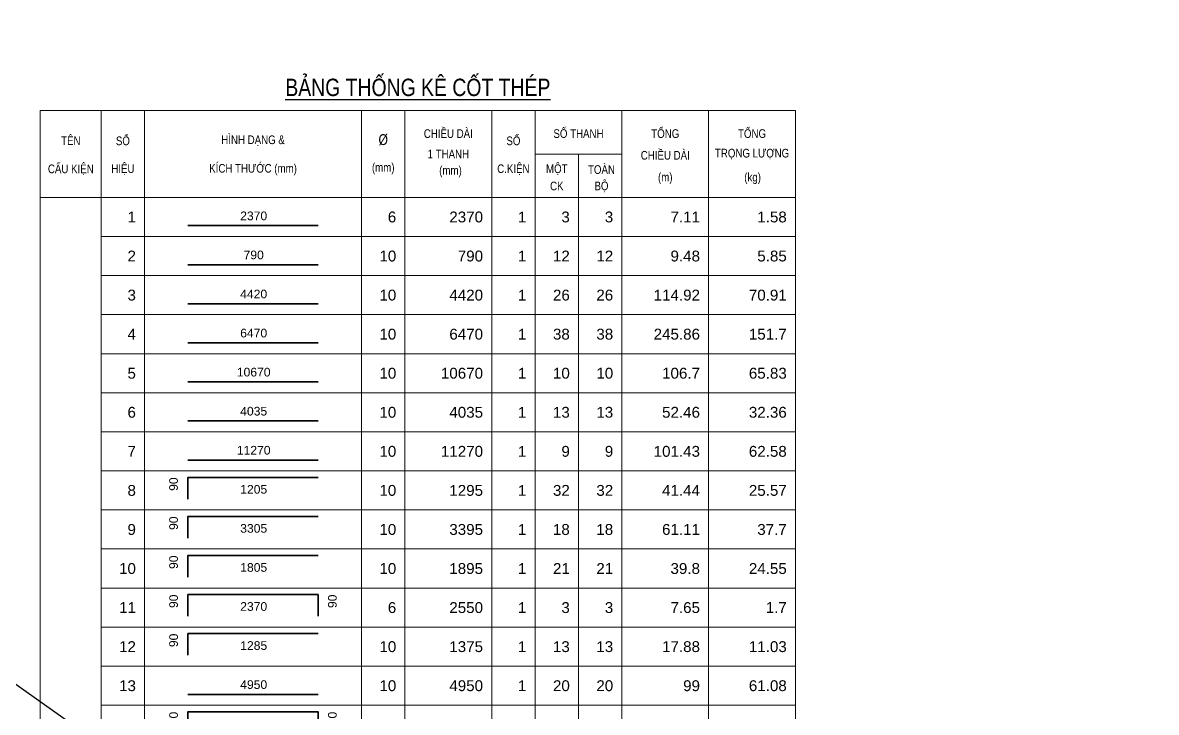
# Model space of a CAD drawing. Header units: millimetres. Extents: x -529861 to -223882, y -171969 to 61504.
# Drawn here: x -315046 to -297279, y -159770 to -148965 of the extents above; entities that cross this region are included whole.
import ezdxf
from ezdxf.enums import TextEntityAlignment as Align

# ---------------------------------------------------------------- set-up
doc = ezdxf.new("R2010")
doc.units = ezdxf.units.MM
doc.header["$LTSCALE"] = 5000
for name, color, linetype, lineweight in [('kata_net khung', 3, 'Continuous', 20), ('kata_text', 7, 'Continuous', 30), ('kata_thep chu', 1, 'Continuous', 35)]:
    doc.layers.add(name, color=color, linetype=linetype, lineweight=lineweight)
doc.layers.add('KCS_Plotter', color=11, linetype='Continuous', plot=False)
doc.styles.add('kata_text', font='arial.ttf', dxfattribs={"width": 0.8})

# ---------------------------------------------------------------- blocks, each defined once
blk = doc.blocks.new('dang01')
at = {"layer": 'kata_net khung'}
for p, q in [((0, 0), (0, -900)), ((1405, 0), (1405, -900)), ((2405, 0), (2405, -900)), ((7405, 0), (7405, -900)), ((8405, 0), (8405, -900)), ((10405, 0), (10405, -900)), ((11405, 0), (11405, -900)), ((12405, 0), (12405, -900)), ((13405, 0), (13405, -900)), ((15405, 0), (15405, -900)), ((17405, 0), (17405, -900)), ((1405, -900), (17405, -900))]:
    blk.add_line(p, q, dxfattribs=at)
at = {"layer": 'kata_thep chu'}
blk.add_line((3405, -650), (6405, -650), dxfattribs=at)
at = {"layer": 'kata_text', "style": 'kata_text'}
for p in [(2205, -450), (8205, -450), (10205, -450), (11205, -450), (12205, -450), (13205, -450), (15205, -450), (17205, -450)]:
    blk.add_attdef('D03', text='', height=250, dxfattribs=at).set_placement(p, align=Align.MIDDLE_RIGHT)
blk.add_attdef('00000000', text='', height=200, dxfattribs=at).set_placement((4920, -425), align=Align.MIDDLE_CENTER)
blk = doc.blocks.new('dang03')
at = {"layer": 'kata_net khung'}
for p, q in [((0, 0), (0, -900)), ((1405, 0), (1405, -900)), ((2405, 0), (2405, -900)), ((7405, 0), (7405, -900)), ((8405, 0), (8405, -900)), ((10405, 0), (10405, -900)), ((11405, 0), (11405, -900)), ((12405, 0), (12405, -900)), ((13405, 0), (13405, -900)), ((15405, 0), (15405, -900)), ((17405, 0), (17405, -900)), ((1405, -900), (17405, -900))]:
    blk.add_line(p, q, dxfattribs=at)
at = {"layer": 'kata_thep chu'}
blk.add_lwpolyline([(3405, -650), (3405, -150), (6405, -150)], dxfattribs=at)
at = {"layer": 'kata_text', "style": 'kata_text'}
blk.add_attdef('09', text='', height=200, rotation=90, dxfattribs=at).set_placement((3073, -150), align=Align.MIDDLE_RIGHT)
for tag, p in [('10', (2205, -450)), ('07', (8205, -450)), ('06', (10205, -450)), ('05', (11205, -450)), ('04', (12205, -450)), ('03', (13205, -450)), ('02', (15205, -450)), ('01', (17205, -450))]:
    blk.add_attdef(tag, text='', height=250, dxfattribs=at).set_placement(p, align=Align.MIDDLE_RIGHT)
blk.add_attdef('08', text='', height=200, dxfattribs=at).set_placement((4920, -425), align=Align.MIDDLE_CENTER)
blk = doc.blocks.new('dang04')
at = {"layer": 'kata_net khung'}
for p, q in [((0, 0), (0, -900)), ((1405, 0), (1405, -900)), ((2405, 0), (2405, -900)), ((7405, 0), (7405, -900)), ((8405, 0), (8405, -900)), ((10405, 0), (10405, -900)), ((11405, 0), (11405, -900)), ((12405, 0), (12405, -900)), ((13405, 0), (13405, -900)), ((15405, 0), (15405, -900)), ((17405, 0), (17405, -900)), ((1405, -900), (17405, -900))]:
    blk.add_line(p, q, dxfattribs=at)
at = {"layer": 'kata_thep chu'}
blk.add_lwpolyline([(3405, -650), (3405, -150), (6405, -150), (6405, -650)], dxfattribs=at)
at = {"layer": 'kata_text', "style": 'kata_text'}
for p in [(3073, -150), (6733, -150)]:
    blk.add_attdef('D03', text='', height=200, rotation=90, dxfattribs=at).set_placement(p, align=Align.MIDDLE_RIGHT)
for p in [(2205, -450), (8205, -450), (10205, -450), (11205, -450), (12205, -450), (13205, -450), (15205, -450), (17205, -450)]:
    blk.add_attdef('D03', text='', height=250, dxfattribs=at).set_placement(p, align=Align.MIDDLE_RIGHT)
blk.add_attdef('D03', text='', height=200, dxfattribs=at).set_placement((4920, -425), align=Align.MIDDLE_CENTER)
blk = doc.blocks.new('Tieude')
at = {"layer": 'kata_net khung'}
for p, q in [((0, 2000), (0, 0)), ((0, 2000), (17405, 2000)), ((1405, 2000), (1405, 0)), ((2405, 2000), (2405, 0)), ((7405, 2000), (7405, 0)), ((8405, 2000), (8405, 0)), ((10405, 2000), (10405, 0)), ((11405, 1000), (11405, 2000)), ((13405, 2000), (13405, 0)), ((15405, 2000), (15405, 0)), ((17405, 2000), (17405, 0)), ((11405, 1000), (13405, 1000)), ((11405, 1000), (11405, 0)), ((12405, 1000), (12405, 0)), ((0, 0), (17405, 0))]:
    blk.add_line(p, q, dxfattribs=at)
at = {"layer": 'kata_text', "style": 'kata_text', "width": 0.8}
for s, height, p in [('%%UBẢNG THỐNG KÊ CỐT THÉP', 400, (8703, 2594)), ('CHIỀU DÀI', 200, (9405, 1500)), ('SỐ THANH', 200, (12405, 1500)), ('TỔNG', 200, (14405, 1500)), ('TỔNG', 200, (16405, 1500)), ('TÊN', 200, (705, 1333)), ('SỐ', 200, (1905, 1333)), ('HÌNH DẠNG &', 200, (4905, 1333)), ('%%C', 250, (7905, 1333)), ('SỐ', 200, (10905, 1333)), ('1 THANH', 200, (9405, 1000)), ('CHIỀU DÀI', 200, (14405, 1000)), ('TRỌNG LƯỢNG', 200, (16405, 1000)), ('CẤU KIỆN', 200, (705, 667)), ('HIỆU', 200, (1905, 667)), ('KÍCH THƯỚC (mm)', 200, (4905, 667)), ('(mm)', 200, (7905, 667)), ('C.KIỆN', 200, (10905, 667)), ('MỘT', 200, (11905, 667)), ('TOÀN', 200, (12935, 667)), ('(mm)', 200, (9455, 599)), ('(m)', 200, (14405, 443)), ('(kg)', 200, (16418, 443)), ('CK', 200, (11905, 264)), ('BỘ', 200, (12935, 271))]:
    blk.add_text(s, height=height, dxfattribs=at).set_placement(p, align=Align.MIDDLE)

msp = doc.modelspace()

# ---------------------------------------------------------------- linework, layer by layer
at = {"layer": 'kata_net khung', "linetype": 'ByBlock', "ltscale": 1500}
msp.add_line((-314770.53, -151703.11), (-313814.93, -151703.11), dxfattribs=at)
at = {"layer": 'KCS_Plotter', "linetype": 'ByBlock', "ltscale": 1500}
msp.add_line((-329811.02, -148964.82), (-297279.39, -171969.32), dxfattribs=at)

# ---------------------------------------------------------------- block references
at = {"layer": 'kata_net khung', "linetype": 'ByBlock', "ltscale": 1500, "xscale": 0.68, "yscale": 0.68, "zscale": 0.68}
msp.add_blockref('Tieude', (-314770.53, -151703.11), dxfattribs=at)
at = {"layer": 'kata_net khung', "linetype": 'ByBlock', "ltscale": 1500}
ref = msp.add_blockref('dang01', (-314770.53, -151703.11), dxfattribs=dict(at, xscale=0.68, yscale=0.68, zscale=0.68))
ref.add_attrib('D03', '1', dxfattribs={"layer": 'kata_text', "height": 170, "style": 'kata_text'}).set_placement((-313270.93, -152009.11), align=Align.MIDDLE_RIGHT)
ref.add_attrib('00000000', '2370', dxfattribs={"layer": 'kata_text', "height": 136, "style": 'kata_text'}).set_placement((-311425.19, -151991.93), align=Align.MIDDLE_CENTER)
ref.add_attrib('D03', '6', dxfattribs={"layer": 'kata_text', "height": 170, "style": 'kata_text'}).set_placement((-309190.93, -152009.11), align=Align.MIDDLE_RIGHT)
ref.add_attrib('D03', '2370', dxfattribs={"layer": 'kata_text', "height": 170, "style": 'kata_text'}).set_placement((-307830.93, -152009.11), align=Align.MIDDLE_RIGHT)
ref.add_attrib('D03', '1', dxfattribs={"layer": 'kata_text', "height": 170, "style": 'kata_text'}).set_placement((-307150.93, -152009.11), align=Align.MIDDLE_RIGHT)
ref.add_attrib('D03', '3', dxfattribs={"layer": 'kata_text', "height": 170, "style": 'kata_text'}).set_placement((-306470.93, -152009.11), align=Align.MIDDLE_RIGHT)
ref.add_attrib('D03', '3', dxfattribs={"layer": 'kata_text', "height": 170, "style": 'kata_text'}).set_placement((-305790.93, -152008.88), align=Align.MIDDLE_RIGHT)
ref.add_attrib('D03', '7.11', dxfattribs={"layer": 'kata_text', "height": 170, "style": 'kata_text'}).set_placement((-304430.93, -152009.11), align=Align.MIDDLE_RIGHT)
ref.add_attrib('D03', '1.58', dxfattribs={"layer": 'kata_text', "height": 170, "style": 'kata_text'}).set_placement((-303070.93, -152009.11), align=Align.MIDDLE_RIGHT)
ref = msp.add_blockref('dang01', (-314770.53, -152315.11), dxfattribs=dict(at, xscale=0.68, yscale=0.68, zscale=0.68))
ref.add_attrib('D03', '2', dxfattribs={"layer": 'kata_text', "height": 170, "style": 'kata_text'}).set_placement((-313270.93, -152621.11), align=Align.MIDDLE_RIGHT)
ref.add_attrib('00000000', '790', dxfattribs={"layer": 'kata_text', "height": 136, "style": 'kata_text'}).set_placement((-311425.19, -152603.93), align=Align.MIDDLE_CENTER)
ref.add_attrib('D03', '10', dxfattribs={"layer": 'kata_text', "height": 170, "style": 'kata_text'}).set_placement((-309190.93, -152621.11), align=Align.MIDDLE_RIGHT)
ref.add_attrib('D03', '790', dxfattribs={"layer": 'kata_text', "height": 170, "style": 'kata_text'}).set_placement((-307830.93, -152621.11), align=Align.MIDDLE_RIGHT)
ref.add_attrib('D03', '1', dxfattribs={"layer": 'kata_text', "height": 170, "style": 'kata_text'}).set_placement((-307150.93, -152621.11), align=Align.MIDDLE_RIGHT)
ref.add_attrib('D03', '12', dxfattribs={"layer": 'kata_text', "height": 170, "style": 'kata_text'}).set_placement((-306470.93, -152621.11), align=Align.MIDDLE_RIGHT)
ref.add_attrib('D03', '12', dxfattribs={"layer": 'kata_text', "height": 170, "style": 'kata_text'}).set_placement((-305790.93, -152620.88), align=Align.MIDDLE_RIGHT)
ref.add_attrib('D03', '9.48', dxfattribs={"layer": 'kata_text', "height": 170, "style": 'kata_text'}).set_placement((-304430.93, -152621.11), align=Align.MIDDLE_RIGHT)
ref.add_attrib('D03', '5.85', dxfattribs={"layer": 'kata_text', "height": 170, "style": 'kata_text'}).set_placement((-303070.93, -152621.11), align=Align.MIDDLE_RIGHT)
ref = msp.add_blockref('dang01', (-314770.53, -152927.11), dxfattribs=dict(at, xscale=0.68, yscale=0.68, zscale=0.68))
ref.add_attrib('D03', '3', dxfattribs={"layer": 'kata_text', "height": 170, "style": 'kata_text'}).set_placement((-313270.93, -153233.11), align=Align.MIDDLE_RIGHT)
ref.add_attrib('00000000', '4420', dxfattribs={"layer": 'kata_text', "height": 136, "style": 'kata_text'}).set_placement((-311425.19, -153215.93), align=Align.MIDDLE_CENTER)
ref.add_attrib('D03', '10', dxfattribs={"layer": 'kata_text', "height": 170, "style": 'kata_text'}).set_placement((-309190.93, -153233.11), align=Align.MIDDLE_RIGHT)
ref.add_attrib('D03', '4420', dxfattribs={"layer": 'kata_text', "height": 170, "style": 'kata_text'}).set_placement((-307830.93, -153233.11), align=Align.MIDDLE_RIGHT)
ref.add_attrib('D03', '1', dxfattribs={"layer": 'kata_text', "height": 170, "style": 'kata_text'}).set_placement((-307150.93, -153233.11), align=Align.MIDDLE_RIGHT)
ref.add_attrib('D03', '26', dxfattribs={"layer": 'kata_text', "height": 170, "style": 'kata_text'}).set_placement((-306470.93, -153233.11), align=Align.MIDDLE_RIGHT)
ref.add_attrib('D03', '26', dxfattribs={"layer": 'kata_text', "height": 170, "style": 'kata_text'}).set_placement((-305790.93, -153232.88), align=Align.MIDDLE_RIGHT)
ref.add_attrib('D03', '114.92', dxfattribs={"layer": 'kata_text', "height": 170, "style": 'kata_text'}).set_placement((-304430.93, -153233.11), align=Align.MIDDLE_RIGHT)
ref.add_attrib('D03', '70.91', dxfattribs={"layer": 'kata_text', "height": 170, "style": 'kata_text'}).set_placement((-303070.93, -153233.11), align=Align.MIDDLE_RIGHT)
ref = msp.add_blockref('dang01', (-314770.53, -153539.11), dxfattribs=dict(at, xscale=0.68, yscale=0.68, zscale=0.68))
ref.add_attrib('D03', '4', dxfattribs={"layer": 'kata_text', "height": 170, "style": 'kata_text'}).set_placement((-313270.93, -153845.11), align=Align.MIDDLE_RIGHT)
ref.add_attrib('00000000', '6470', dxfattribs={"layer": 'kata_text', "height": 136, "style": 'kata_text'}).set_placement((-311425.19, -153827.93), align=Align.MIDDLE_CENTER)
ref.add_attrib('D03', '10', dxfattribs={"layer": 'kata_text', "height": 170, "style": 'kata_text'}).set_placement((-309190.93, -153845.11), align=Align.MIDDLE_RIGHT)
ref.add_attrib('D03', '6470', dxfattribs={"layer": 'kata_text', "height": 170, "style": 'kata_text'}).set_placement((-307830.93, -153845.11), align=Align.MIDDLE_RIGHT)
ref.add_attrib('D03', '1', dxfattribs={"layer": 'kata_text', "height": 170, "style": 'kata_text'}).set_placement((-307150.93, -153845.11), align=Align.MIDDLE_RIGHT)
ref.add_attrib('D03', '38', dxfattribs={"layer": 'kata_text', "height": 170, "style": 'kata_text'}).set_placement((-306470.93, -153845.11), align=Align.MIDDLE_RIGHT)
ref.add_attrib('D03', '38', dxfattribs={"layer": 'kata_text', "height": 170, "style": 'kata_text'}).set_placement((-305790.93, -153844.88), align=Align.MIDDLE_RIGHT)
ref.add_attrib('D03', '245.86', dxfattribs={"layer": 'kata_text', "height": 170, "style": 'kata_text'}).set_placement((-304430.93, -153845.11), align=Align.MIDDLE_RIGHT)
ref.add_attrib('D03', '151.7', dxfattribs={"layer": 'kata_text', "height": 170, "style": 'kata_text'}).set_placement((-303070.93, -153845.11), align=Align.MIDDLE_RIGHT)
ref = msp.add_blockref('dang01', (-314770.53, -154151.11), dxfattribs=dict(at, xscale=0.68, yscale=0.68, zscale=0.68))
ref.add_attrib('D03', '5', dxfattribs={"layer": 'kata_text', "height": 170, "style": 'kata_text'}).set_placement((-313270.93, -154457.11), align=Align.MIDDLE_RIGHT)
ref.add_attrib('00000000', '10670', dxfattribs={"layer": 'kata_text', "height": 136, "style": 'kata_text'}).set_placement((-311425.19, -154439.93), align=Align.MIDDLE_CENTER)
ref.add_attrib('D03', '10', dxfattribs={"layer": 'kata_text', "height": 170, "style": 'kata_text'}).set_placement((-309190.93, -154457.11), align=Align.MIDDLE_RIGHT)
ref.add_attrib('D03', '10670', dxfattribs={"layer": 'kata_text', "height": 170, "style": 'kata_text'}).set_placement((-307830.93, -154457.11), align=Align.MIDDLE_RIGHT)
ref.add_attrib('D03', '1', dxfattribs={"layer": 'kata_text', "height": 170, "style": 'kata_text'}).set_placement((-307150.93, -154457.11), align=Align.MIDDLE_RIGHT)
ref.add_attrib('D03', '10', dxfattribs={"layer": 'kata_text', "height": 170, "style": 'kata_text'}).set_placement((-306470.93, -154457.11), align=Align.MIDDLE_RIGHT)
ref.add_attrib('D03', '10', dxfattribs={"layer": 'kata_text', "height": 170, "style": 'kata_text'}).set_placement((-305790.93, -154456.88), align=Align.MIDDLE_RIGHT)
ref.add_attrib('D03', '106.7', dxfattribs={"layer": 'kata_text', "height": 170, "style": 'kata_text'}).set_placement((-304430.93, -154457.11), align=Align.MIDDLE_RIGHT)
ref.add_attrib('D03', '65.83', dxfattribs={"layer": 'kata_text', "height": 170, "style": 'kata_text'}).set_placement((-303070.93, -154457.11), align=Align.MIDDLE_RIGHT)
ref = msp.add_blockref('dang01', (-314770.53, -154763.11), dxfattribs=dict(at, xscale=0.68, yscale=0.68, zscale=0.68))
ref.add_attrib('D03', '6', dxfattribs={"layer": 'kata_text', "height": 170, "style": 'kata_text'}).set_placement((-313270.93, -155069.11), align=Align.MIDDLE_RIGHT)
ref.add_attrib('00000000', '4035', dxfattribs={"layer": 'kata_text', "height": 136, "style": 'kata_text'}).set_placement((-311425.19, -155051.93), align=Align.MIDDLE_CENTER)
ref.add_attrib('D03', '10', dxfattribs={"layer": 'kata_text', "height": 170, "style": 'kata_text'}).set_placement((-309190.93, -155069.11), align=Align.MIDDLE_RIGHT)
ref.add_attrib('D03', '4035', dxfattribs={"layer": 'kata_text', "height": 170, "style": 'kata_text'}).set_placement((-307830.93, -155069.11), align=Align.MIDDLE_RIGHT)
ref.add_attrib('D03', '1', dxfattribs={"layer": 'kata_text', "height": 170, "style": 'kata_text'}).set_placement((-307150.93, -155069.11), align=Align.MIDDLE_RIGHT)
ref.add_attrib('D03', '13', dxfattribs={"layer": 'kata_text', "height": 170, "style": 'kata_text'}).set_placement((-306470.93, -155069.11), align=Align.MIDDLE_RIGHT)
ref.add_attrib('D03', '13', dxfattribs={"layer": 'kata_text', "height": 170, "style": 'kata_text'}).set_placement((-305790.93, -155068.88), align=Align.MIDDLE_RIGHT)
ref.add_attrib('D03', '52.46', dxfattribs={"layer": 'kata_text', "height": 170, "style": 'kata_text'}).set_placement((-304430.93, -155069.11), align=Align.MIDDLE_RIGHT)
ref.add_attrib('D03', '32.36', dxfattribs={"layer": 'kata_text', "height": 170, "style": 'kata_text'}).set_placement((-303070.93, -155069.11), align=Align.MIDDLE_RIGHT)
ref = msp.add_blockref('dang01', (-314770.53, -155375.11), dxfattribs=dict(at, xscale=0.68, yscale=0.68, zscale=0.68))
ref.add_attrib('D03', '7', dxfattribs={"layer": 'kata_text', "height": 170, "style": 'kata_text'}).set_placement((-313270.93, -155681.11), align=Align.MIDDLE_RIGHT)
ref.add_attrib('00000000', '11270', dxfattribs={"layer": 'kata_text', "height": 136, "style": 'kata_text'}).set_placement((-311425.19, -155663.93), align=Align.MIDDLE_CENTER)
ref.add_attrib('D03', '10', dxfattribs={"layer": 'kata_text', "height": 170, "style": 'kata_text'}).set_placement((-309190.93, -155681.11), align=Align.MIDDLE_RIGHT)
ref.add_attrib('D03', '11270', dxfattribs={"layer": 'kata_text', "height": 170, "style": 'kata_text'}).set_placement((-307830.93, -155681.11), align=Align.MIDDLE_RIGHT)
ref.add_attrib('D03', '1', dxfattribs={"layer": 'kata_text', "height": 170, "style": 'kata_text'}).set_placement((-307150.93, -155681.11), align=Align.MIDDLE_RIGHT)
ref.add_attrib('D03', '9', dxfattribs={"layer": 'kata_text', "height": 170, "style": 'kata_text'}).set_placement((-306470.93, -155681.11), align=Align.MIDDLE_RIGHT)
ref.add_attrib('D03', '9', dxfattribs={"layer": 'kata_text', "height": 170, "style": 'kata_text'}).set_placement((-305790.93, -155680.88), align=Align.MIDDLE_RIGHT)
ref.add_attrib('D03', '101.43', dxfattribs={"layer": 'kata_text', "height": 170, "style": 'kata_text'}).set_placement((-304430.93, -155681.11), align=Align.MIDDLE_RIGHT)
ref.add_attrib('D03', '62.58', dxfattribs={"layer": 'kata_text', "height": 170, "style": 'kata_text'}).set_placement((-303070.93, -155681.11), align=Align.MIDDLE_RIGHT)
at = {"layer": 'kata_net khung', "linetype": 'ByBlock', "ltscale": 1500, "xscale": 0.68, "yscale": 0.68, "zscale": 0.68}
for p, values in [((-314770.53, -155987.11), {'10': '8', '09': '90', '08': '1205', '07': '10', '06': '1295', '05': '1', '04': '32', '03': '32', '02': '41.44', '01': '25.57'}), ((-314770.53, -156599.11), {'10': '9', '09': '90', '08': '3305', '07': '10', '06': '3395', '05': '1', '04': '18', '03': '18', '02': '61.11', '01': '37.7'}), ((-314770.53, -157211.11), {'10': '10', '09': '90', '08': '1805', '07': '10', '06': '1895', '05': '1', '04': '21', '03': '21', '02': '39.8', '01': '24.55'}), ((-314770.53, -158435.11), {'10': '12', '09': '90', '08': '1285', '07': '10', '06': '1375', '05': '1', '04': '13', '03': '13', '02': '17.88', '01': '11.03'})]:
    msp.add_blockref('dang03', p, dxfattribs=at).add_auto_attribs(values)
at = {"layer": 'kata_net khung', "linetype": 'ByBlock', "ltscale": 1500}
ref = msp.add_blockref('dang04', (-314770.53, -157823.11), dxfattribs=dict(at, xscale=0.68, yscale=0.68, zscale=0.68))
ref.add_attrib('D03', '11', dxfattribs={"layer": 'kata_text', "height": 170, "style": 'kata_text'}).set_placement((-313270.93, -158129.11), align=Align.MIDDLE_RIGHT)
ref.add_attrib('D03', '90', dxfattribs={"layer": 'kata_text', "height": 136, "rotation": 90, "style": 'kata_text'}).set_placement((-312680.65, -157925.11), align=Align.MIDDLE_RIGHT)
ref.add_attrib('D03', '2370', dxfattribs={"layer": 'kata_text', "height": 136, "style": 'kata_text'}).set_placement((-311425.19, -158111.93), align=Align.MIDDLE_CENTER)
ref.add_attrib('D03', '90', dxfattribs={"layer": 'kata_text', "height": 136, "rotation": 90, "style": 'kata_text'}).set_placement((-310192.42, -157925.11), align=Align.MIDDLE_RIGHT)
ref.add_attrib('D03', '6', dxfattribs={"layer": 'kata_text', "height": 170, "style": 'kata_text'}).set_placement((-309190.93, -158129.11), align=Align.MIDDLE_RIGHT)
ref.add_attrib('D03', '2550', dxfattribs={"layer": 'kata_text', "height": 170, "style": 'kata_text'}).set_placement((-307830.93, -158129.11), align=Align.MIDDLE_RIGHT)
ref.add_attrib('D03', '1', dxfattribs={"layer": 'kata_text', "height": 170, "style": 'kata_text'}).set_placement((-307150.93, -158129.11), align=Align.MIDDLE_RIGHT)
ref.add_attrib('D03', '3', dxfattribs={"layer": 'kata_text', "height": 170, "style": 'kata_text'}).set_placement((-306470.93, -158129.11), align=Align.MIDDLE_RIGHT)
ref.add_attrib('D03', '3', dxfattribs={"layer": 'kata_text', "height": 170, "style": 'kata_text'}).set_placement((-305790.93, -158128.88), align=Align.MIDDLE_RIGHT)
ref.add_attrib('D03', '7.65', dxfattribs={"layer": 'kata_text', "height": 170, "style": 'kata_text'}).set_placement((-304430.93, -158129.11), align=Align.MIDDLE_RIGHT)
ref.add_attrib('D03', '1.7', dxfattribs={"layer": 'kata_text', "height": 170, "style": 'kata_text'}).set_placement((-303070.93, -158129.11), align=Align.MIDDLE_RIGHT)
ref = msp.add_blockref('dang01', (-314770.53, -159047.11), dxfattribs=dict(at, xscale=0.68, yscale=0.68, zscale=0.68))
ref.add_attrib('D03', '13', dxfattribs={"layer": 'kata_text', "height": 170, "style": 'kata_text'}).set_placement((-313270.93, -159353.11), align=Align.MIDDLE_RIGHT)
ref.add_attrib('00000000', '4950', dxfattribs={"layer": 'kata_text', "height": 136, "style": 'kata_text'}).set_placement((-311425.19, -159335.93), align=Align.MIDDLE_CENTER)
ref.add_attrib('D03', '10', dxfattribs={"layer": 'kata_text', "height": 170, "style": 'kata_text'}).set_placement((-309190.93, -159353.11), align=Align.MIDDLE_RIGHT)
ref.add_attrib('D03', '4950', dxfattribs={"layer": 'kata_text', "height": 170, "style": 'kata_text'}).set_placement((-307830.93, -159353.11), align=Align.MIDDLE_RIGHT)
ref.add_attrib('D03', '1', dxfattribs={"layer": 'kata_text', "height": 170, "style": 'kata_text'}).set_placement((-307150.93, -159353.11), align=Align.MIDDLE_RIGHT)
ref.add_attrib('D03', '20', dxfattribs={"layer": 'kata_text', "height": 170, "style": 'kata_text'}).set_placement((-306470.93, -159353.11), align=Align.MIDDLE_RIGHT)
ref.add_attrib('D03', '20', dxfattribs={"layer": 'kata_text', "height": 170, "style": 'kata_text'}).set_placement((-305790.93, -159352.88), align=Align.MIDDLE_RIGHT)
ref.add_attrib('D03', '99', dxfattribs={"layer": 'kata_text', "height": 170, "style": 'kata_text'}).set_placement((-304430.93, -159353.11), align=Align.MIDDLE_RIGHT)
ref.add_attrib('D03', '61.08', dxfattribs={"layer": 'kata_text', "height": 170, "style": 'kata_text'}).set_placement((-303070.93, -159353.11), align=Align.MIDDLE_RIGHT)
ref = msp.add_blockref('dang04', (-314770.53, -159659.11), dxfattribs=dict(at, xscale=0.68, yscale=0.68, zscale=0.68))
ref.add_attrib('D03', '14', dxfattribs={"layer": 'kata_text', "height": 170, "style": 'kata_text'}).set_placement((-313270.93, -159965.11), align=Align.MIDDLE_RIGHT)
ref.add_attrib('D03', '90', dxfattribs={"layer": 'kata_text', "height": 136, "rotation": 90, "style": 'kata_text'}).set_placement((-312680.65, -159761.11), align=Align.MIDDLE_RIGHT)
ref.add_attrib('D03', '4050', dxfattribs={"layer": 'kata_text', "height": 136, "style": 'kata_text'}).set_placement((-311425.19, -159947.93), align=Align.MIDDLE_CENTER)
ref.add_attrib('D03', '90', dxfattribs={"layer": 'kata_text', "height": 136, "rotation": 90, "style": 'kata_text'}).set_placement((-310192.42, -159761.11), align=Align.MIDDLE_RIGHT)
ref.add_attrib('D03', '10', dxfattribs={"layer": 'kata_text', "height": 170, "style": 'kata_text'}).set_placement((-309190.93, -159965.11), align=Align.MIDDLE_RIGHT)
ref.add_attrib('D03', '4230', dxfattribs={"layer": 'kata_text', "height": 170, "style": 'kata_text'}).set_placement((-307830.93, -159965.11), align=Align.MIDDLE_RIGHT)
ref.add_attrib('D03', '1', dxfattribs={"layer": 'kata_text', "height": 170, "style": 'kata_text'}).set_placement((-307150.93, -159965.11), align=Align.MIDDLE_RIGHT)
ref.add_attrib('D03', '13', dxfattribs={"layer": 'kata_text', "height": 170, "style": 'kata_text'}).set_placement((-306470.93, -159965.11), align=Align.MIDDLE_RIGHT)
ref.add_attrib('D03', '13', dxfattribs={"layer": 'kata_text', "height": 170, "style": 'kata_text'}).set_placement((-305790.93, -159964.88), align=Align.MIDDLE_RIGHT)
ref.add_attrib('D03', '54.99', dxfattribs={"layer": 'kata_text', "height": 170, "style": 'kata_text'}).set_placement((-304430.93, -159965.11), align=Align.MIDDLE_RIGHT)
ref.add_attrib('D03', '33.93', dxfattribs={"layer": 'kata_text', "height": 170, "style": 'kata_text'}).set_placement((-303070.93, -159965.11), align=Align.MIDDLE_RIGHT)

doc.saveas('drawing.dxf')
